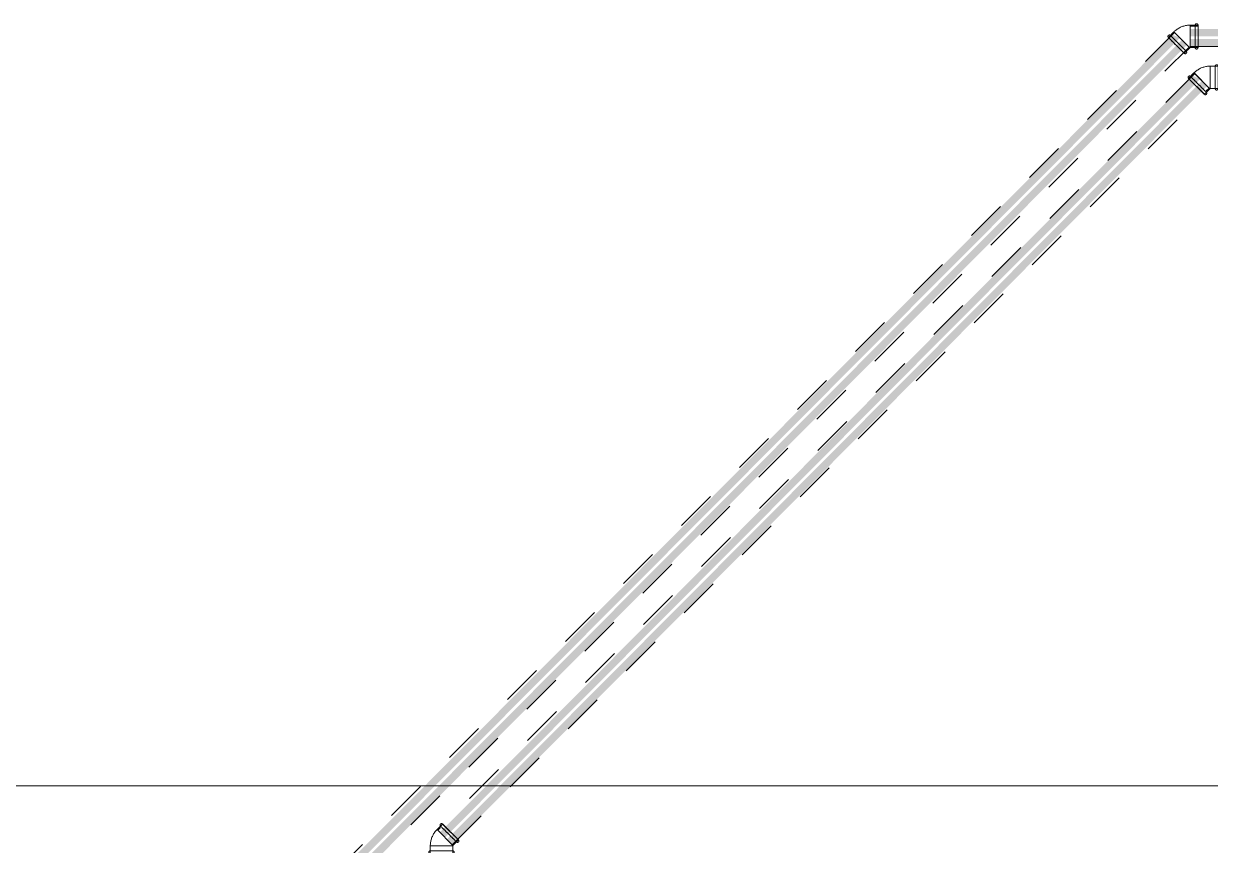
# Model space of a CAD drawing. Header units: metres. Extents: x 147 to 427, y -16 to 162.
# Drawn here: x 316.716 to 319.609, y 97.497 to 99.501 of the extents above; entities that cross this region are included whole.
import ezdxf

# ---------------------------------------------------------------- set-up
doc = ezdxf.new("R2010")
doc.units = ezdxf.units.M
doc.linetypes.add('Aligning Line', pattern=[0.012, 0.006, -0.006])
doc.layers.add('A-FLOR', color=7, linetype='Continuous', lineweight=9, true_color=0x007f00)
doc.layers.add('P-PIPE', color=7, linetype='Continuous', lineweight=5)

# ---------------------------------------------------------------- blocks, each defined once
blk = doc.blocks.new('AÇO_Cotovelo 90 45 - AÇO_Cotovelo 90 45-V169-TÉRREO 1_20 - Dependente 1')
at = {"layer": 'P-PIPE'}
for p, q in [((0.0025, 0.0413), (-0.011, 0.0278)), ((0.0413, 0.0025), (0.0025, 0.0413)), ((-0.0119, 0.0274), (-0.031, 0.0274)), ((-0.031, 0.0222), (-0.031, 0.0274)), ((-0.031, -0.0085), (-0.031, 0.0085)), ((-0.0119, 0.0274), (-0.0119, 0.0222)), ((-0.0119, 0.0274), (-0.0119, -0.0274)), ((-0.0119, 0.0274), (-0.0119, 0.0237)), ((-0.0119, 0.0085), (-0.0119, -0.0085)), ((-0.011, 0.0278), (0.0278, -0.011)), ((-0.0084, 0.0252), (-0.011, 0.0278)), ((0.0278, -0.011), (-0.011, 0.0278)), ((0.0278, -0.011), (0.0413, 0.0025)), ((-0.031, -0.0274), (-0.031, -0.0222)), ((-0.031, -0.0274), (-0.0119, -0.0274)), ((-0.0119, -0.0222), (-0.0119, -0.0274)), ((-0.0119, -0.0237), (-0.0119, -0.0274)), ((0.0278, -0.011), (0.0252, -0.0084))]:
    blk.add_line(p, q, dxfattribs=at)
at = {"layer": 'P-PIPE', "flags": 128}
for points in [[(-0.031, 0.0274), (-0.031, 0.0275), (-0.031, 0.0277), (-0.0309, 0.0278), (-0.0309, 0.028), (-0.0309, 0.0281), (-0.0309, 0.0282), (-0.0308, 0.0284), (-0.0308, 0.0285), (-0.0307, 0.0286), (-0.0307, 0.0288), (-0.0306, 0.0289), (-0.0306, 0.029), (-0.0305, 0.0291), (-0.0304, 0.0293), (-0.0304, 0.0294), (-0.0303, 0.0295), (-0.0302, 0.0296), (-0.0301, 0.0297), (-0.03, 0.0298), (-0.0299, 0.0299), (-0.0298, 0.03), (-0.0297, 0.0301), (-0.0296, 0.0302), (-0.0295, 0.0303), (-0.0294, 0.0303), (-0.0292, 0.0304), (-0.0291, 0.0305), (-0.029, 0.0306), (-0.0289, 0.0306), (-0.0287, 0.0307), (-0.0286, 0.0307), (-0.0285, 0.0308), (-0.0283, 0.0308), (-0.0282, 0.0308), (-0.0281, 0.0308), (-0.0279, 0.0309), (-0.0278, 0.0309), (-0.0276, 0.0309), (-0.0275, 0.0309), (-0.0274, 0.0309), (-0.0272, 0.0309), (-0.0271, 0.0309), (-0.0269, 0.0309), (-0.0268, 0.0308), (-0.0267, 0.0308), (-0.0265, 0.0308), (-0.0264, 0.0307), (-0.0263, 0.0307), (-0.0261, 0.0306), (-0.026, 0.0306), (-0.0259, 0.0305), (-0.0258, 0.0305), (-0.0256, 0.0304), (-0.0255, 0.0303), (-0.0254, 0.0302), (-0.0253, 0.0301), (-0.0252, 0.0301), (-0.0251, 0.03), (-0.025, 0.0299), (-0.0249, 0.0298), (-0.0248, 0.0297), (-0.0247, 0.0296), (-0.0246, 0.0294), (-0.0245, 0.0293), (-0.0245, 0.0292), (-0.0244, 0.0291), (-0.0243, 0.029), (-0.0243, 0.0288), (-0.0242, 0.0287), (-0.0242, 0.0286), (-0.0241, 0.0284), (-0.0241, 0.0283), (-0.024, 0.0282), (-0.024, 0.028), (-0.024, 0.0279), (-0.024, 0.0278), (-0.024, 0.0276), (-0.024, 0.0275), (-0.024, 0.0274)], [(-0.0024, 0.0363), (-0.0025, 0.0364), (-0.0026, 0.0365), (-0.0027, 0.0366), (-0.0028, 0.0367), (-0.0029, 0.0369), (-0.0029, 0.037), (-0.003, 0.0371), (-0.0031, 0.0372), (-0.0031, 0.0374), (-0.0032, 0.0375), (-0.0032, 0.0376), (-0.0033, 0.0377), (-0.0033, 0.0379), (-0.0034, 0.038), (-0.0034, 0.0381), (-0.0034, 0.0383), (-0.0034, 0.0384), (-0.0034, 0.0386), (-0.0035, 0.0387), (-0.0035, 0.0388), (-0.0035, 0.039), (-0.0034, 0.0391), (-0.0034, 0.0393), (-0.0034, 0.0394), (-0.0034, 0.0395), (-0.0033, 0.0397), (-0.0033, 0.0398), (-0.0033, 0.0399), (-0.0032, 0.0401), (-0.0032, 0.0402), (-0.0031, 0.0403), (-0.003, 0.0405), (-0.003, 0.0406), (-0.0029, 0.0407), (-0.0028, 0.0408), (-0.0027, 0.0409), (-0.0026, 0.041), (-0.0026, 0.0411), (-0.0025, 0.0412), (-0.0024, 0.0413), (-0.0023, 0.0414), (-0.0021, 0.0415), (-0.002, 0.0416), (-0.0019, 0.0417), (-0.0018, 0.0418), (-0.0017, 0.0418), (-0.0016, 0.0419), (-0.0014, 0.042), (-0.0013, 0.042), (-0.0012, 0.0421), (-0.001, 0.0421), (-0.0009, 0.0422), (-0.0008, 0.0422), (-0.0006, 0.0422), (-0.0005, 0.0423), (-0.0004, 0.0423), (-0.0002, 0.0423), (-0.0001, 0.0423), (0, 0.0423)], [(0, 0.0339), (-0.0004, 0.0343), (-0.0007, 0.0346), (-0.001, 0.0349), (-0.0013, 0.0352), (-0.0016, 0.0354), (-0.0018, 0.0357), (-0.002, 0.0358), (-0.0021, 0.036), (-0.0022, 0.0361), (-0.0023, 0.0362), (-0.0024, 0.0363), (-0.0024, 0.0363)], [(-0.0024, 0.0363), (-0.0024, 0.0363), (-0.0023, 0.0362), (-0.0022, 0.0361), (-0.002, 0.0359), (-0.0019, 0.0358), (-0.0017, 0.0356), (-0.0014, 0.0353), (-0.0012, 0.0351), (-0.0009, 0.0348), (-0.0006, 0.0345), (-0.0002, 0.0341), (0.0001, 0.0338), (0.0005, 0.0334), (0.001, 0.0329), (0.0014, 0.0325), (0.0019, 0.032), (0.0024, 0.0315), (0.0029, 0.031), (0.0034, 0.0304), (0.004, 0.0299), (0.0046, 0.0293), (0.0052, 0.0287), (0.0058, 0.0281), (0.0065, 0.0274), (0.0071, 0.0268), (0.0078, 0.0261), (0.0085, 0.0254), (0.0092, 0.0247), (0.0099, 0.024), (0.0107, 0.0232), (0.0114, 0.0225), (0.0121, 0.0218), (0.0129, 0.021), (0.0137, 0.0202), (0.0144, 0.0195), (0.0152, 0.0187), (0.016, 0.0179), (0.0167, 0.0172), (0.0175, 0.0164), (0.0183, 0.0156), (0.0191, 0.0148), (0.0198, 0.0141), (0.0206, 0.0133), (0.0213, 0.0125), (0.0221, 0.0118), (0.0228, 0.011), (0.0236, 0.0103), (0.0243, 0.0096), (0.025, 0.0089), (0.0257, 0.0082), (0.0264, 0.0075), (0.0271, 0.0068), (0.0277, 0.0062), (0.0283, 0.0055), (0.029, 0.0049), (0.0296, 0.0043), (0.0301, 0.0037), (0.0307, 0.0032), (0.0312, 0.0027), (0.0317, 0.0021), (0.0322, 0.0017), (0.0327, 0.0012), (0.0331, 0.0008), (0.0335, 0.0003), (0.0339, 0), (0.0343, -0.0004), (0.0346, -0.0007), (0.0349, -0.001), (0.0352, -0.0013), (0.0354, -0.0016), (0.0357, -0.0018), (0.0358, -0.002), (0.036, -0.0021), (0.0361, -0.0022), (0.0362, -0.0023), (0.0363, -0.0024), (0.0363, -0.0024)], [(0, 0.0423), (0.0002, 0.0423), (0.0003, 0.0423), (0.0005, 0.0423), (0.0006, 0.0423), (0.0007, 0.0422), (0.0009, 0.0422), (0.001, 0.0422), (0.0011, 0.0421), (0.0013, 0.0421), (0.0014, 0.042), (0.0015, 0.042), (0.0017, 0.0419), (0.0018, 0.0418), (0.0019, 0.0418), (0.002, 0.0417), (0.0021, 0.0416), (0.0022, 0.0415), (0.0024, 0.0414), (0.0025, 0.0413), (0.0025, 0.0413)], [(0.0025, 0.0413), (0.0026, 0.0412), (0.0027, 0.0411), (0.0028, 0.041), (0.0029, 0.0409), (0.0031, 0.0407), (0.0033, 0.0405), (0.0035, 0.0403), (0.0038, 0.04), (0.004, 0.0397), (0.0044, 0.0394), (0.0047, 0.0391)], [(0.0413, 0.0025), (0.0412, 0.0026), (0.0411, 0.0027), (0.041, 0.0028), (0.0409, 0.0029), (0.0407, 0.0031), (0.0405, 0.0033), (0.0403, 0.0035), (0.04, 0.0038), (0.0397, 0.004), (0.0394, 0.0044), (0.0391, 0.0047), (0.0387, 0.0051), (0.0383, 0.0055), (0.0379, 0.0059), (0.0374, 0.0064), (0.037, 0.0068), (0.0365, 0.0073), (0.0359, 0.0079), (0.0354, 0.0084), (0.0348, 0.009), (0.0342, 0.0096), (0.0336, 0.0102), (0.033, 0.0108), (0.0324, 0.0114), (0.0317, 0.0121), (0.031, 0.0128), (0.0303, 0.0135), (0.0296, 0.0142), (0.0289, 0.0149), (0.0282, 0.0156), (0.0275, 0.0163), (0.0267, 0.0171), (0.0259, 0.0178), (0.0252, 0.0186), (0.0244, 0.0194), (0.0237, 0.0201), (0.0229, 0.0209), (0.0221, 0.0217), (0.0213, 0.0225), (0.0206, 0.0232), (0.0198, 0.024), (0.019, 0.0248), (0.0183, 0.0255), (0.0175, 0.0263), (0.0167, 0.027), (0.016, 0.0278), (0.0153, 0.0285), (0.0145, 0.0292), (0.0138, 0.03), (0.0131, 0.0307), (0.0125, 0.0313), (0.0118, 0.032), (0.0111, 0.0327), (0.0105, 0.0333), (0.0099, 0.0339), (0.0093, 0.0345), (0.0087, 0.0351), (0.0081, 0.0356), (0.0076, 0.0362), (0.0071, 0.0367), (0.0066, 0.0372), (0.0061, 0.0376), (0.0057, 0.0381), (0.0053, 0.0385), (0.0049, 0.0389), (0.0045, 0.0392), (0.0042, 0.0396), (0.0039, 0.0399), (0.0036, 0.0402), (0.0034, 0.0404), (0.0032, 0.0406), (0.003, 0.0408), (0.0028, 0.041), (0.0027, 0.0411), (0.0026, 0.0412), (0.0026, 0.0412), (0.0025, 0.0413)], [(-0.031, 0.024), (-0.031, 0.0245), (-0.031, 0.025), (-0.031, 0.0254), (-0.031, 0.0258), (-0.031, 0.0262), (-0.031, 0.0265), (-0.031, 0.0267), (-0.031, 0.0269), (-0.031, 0.0271), (-0.031, 0.0273), (-0.031, 0.0273), (-0.031, 0.0274)], [(-0.031, 0.0274), (-0.031, 0.0273), (-0.031, 0.0272), (-0.031, 0.0271), (-0.031, 0.0269), (-0.031, 0.0266), (-0.031, 0.0263), (-0.031, 0.026), (-0.031, 0.0256), (-0.031, 0.0252), (-0.031, 0.0248), (-0.031, 0.0243), (-0.031, 0.0238), (-0.031, 0.0232), (-0.031, 0.0226), (-0.031, 0.022), (-0.031, 0.0213), (-0.031, 0.0206), (-0.031, 0.0199), (-0.031, 0.0191), (-0.031, 0.0183), (-0.031, 0.0175), (-0.031, 0.0166), (-0.031, 0.0157), (-0.031, 0.0148), (-0.031, 0.0139), (-0.031, 0.0129), (-0.031, 0.0119), (-0.031, 0.0109), (-0.031, 0.0099), (-0.031, 0.0089), (-0.031, 0.0079), (-0.031, 0.0068), (-0.031, 0.0057), (-0.031, 0.0047), (-0.031, 0.0036), (-0.031, 0.0025), (-0.031, 0.0014), (-0.031, 0.0003), (-0.031, -0.0008), (-0.031, -0.0019), (-0.031, -0.003), (-0.031, -0.0041), (-0.031, -0.0052), (-0.031, -0.0062), (-0.031, -0.0073), (-0.031, -0.0083), (-0.031, -0.0094), (-0.031, -0.0104), (-0.031, -0.0114), (-0.031, -0.0124), (-0.031, -0.0134), (-0.031, -0.0143), (-0.031, -0.0152), (-0.031, -0.0161), (-0.031, -0.017), (-0.031, -0.0178), (-0.031, -0.0187), (-0.031, -0.0194), (-0.031, -0.0202), (-0.031, -0.0209), (-0.031, -0.0216), (-0.031, -0.0223), (-0.031, -0.0229), (-0.031, -0.0235), (-0.031, -0.024), (-0.031, -0.0245), (-0.031, -0.025), (-0.031, -0.0254), (-0.031, -0.0258), (-0.031, -0.0262), (-0.031, -0.0265), (-0.031, -0.0267), (-0.031, -0.0269), (-0.031, -0.0271), (-0.031, -0.0273), (-0.031, -0.0273), (-0.031, -0.0274)], [(-0.024, 0.0274), (-0.024, 0.0273), (-0.024, 0.0272), (-0.024, 0.0271), (-0.024, 0.0269), (-0.024, 0.0266), (-0.024, 0.0263), (-0.024, 0.026), (-0.024, 0.0256), (-0.024, 0.0252), (-0.024, 0.0248), (-0.024, 0.0243)], [(-0.024, -0.0274), (-0.024, -0.0273), (-0.024, -0.0272), (-0.024, -0.0271), (-0.024, -0.0269), (-0.024, -0.0266), (-0.024, -0.0263), (-0.024, -0.026), (-0.024, -0.0256), (-0.024, -0.0252), (-0.024, -0.0248), (-0.024, -0.0243), (-0.024, -0.0238), (-0.024, -0.0232), (-0.024, -0.0226), (-0.024, -0.022), (-0.024, -0.0213), (-0.024, -0.0206), (-0.024, -0.0199), (-0.024, -0.0191), (-0.024, -0.0183), (-0.024, -0.0175), (-0.024, -0.0166), (-0.024, -0.0157), (-0.024, -0.0148), (-0.024, -0.0139), (-0.024, -0.0129), (-0.024, -0.0119), (-0.024, -0.0109), (-0.024, -0.0099), (-0.024, -0.0089), (-0.024, -0.0079), (-0.024, -0.0068), (-0.024, -0.0057), (-0.024, -0.0047), (-0.024, -0.0036), (-0.024, -0.0025), (-0.024, -0.0014), (-0.024, -0.0003), (-0.024, 0.0008), (-0.024, 0.0019), (-0.024, 0.003), (-0.024, 0.0041), (-0.024, 0.0052), (-0.024, 0.0062), (-0.024, 0.0073), (-0.024, 0.0083), (-0.024, 0.0094), (-0.024, 0.0104), (-0.024, 0.0114), (-0.024, 0.0124), (-0.024, 0.0134), (-0.024, 0.0143), (-0.024, 0.0152), (-0.024, 0.0161), (-0.024, 0.017), (-0.024, 0.0178), (-0.024, 0.0187), (-0.024, 0.0194), (-0.024, 0.0202), (-0.024, 0.0209), (-0.024, 0.0216), (-0.024, 0.0223), (-0.024, 0.0229), (-0.024, 0.0235), (-0.024, 0.024), (-0.024, 0.0245), (-0.024, 0.025), (-0.024, 0.0254), (-0.024, 0.0258), (-0.024, 0.0262), (-0.024, 0.0265), (-0.024, 0.0267), (-0.024, 0.0269), (-0.024, 0.0271), (-0.024, 0.0273), (-0.024, 0.0273), (-0.024, 0.0274)], [(-0.011, 0.0278), (-0.011, 0.0277), (-0.0111, 0.0277), (-0.0111, 0.0277), (-0.0111, 0.0276), (-0.0112, 0.0276), (-0.0112, 0.0276), (-0.0113, 0.0276), (-0.0113, 0.0275), (-0.0114, 0.0275), (-0.0114, 0.0275), (-0.0114, 0.0275), (-0.0115, 0.0275), (-0.0115, 0.0274), (-0.0116, 0.0274), (-0.0116, 0.0274), (-0.0117, 0.0274), (-0.0117, 0.0274), (-0.0118, 0.0274), (-0.0118, 0.0274), (-0.0119, 0.0274)], [(0.0423, 0), (0.0423, -0.0001), (0.0423, -0.0002), (0.0423, -0.0004), (0.0423, -0.0005), (0.0422, -0.0006), (0.0422, -0.0008), (0.0422, -0.0009), (0.0421, -0.0011), (0.0421, -0.0012), (0.042, -0.0013), (0.042, -0.0014), (0.0419, -0.0016), (0.0418, -0.0017), (0.0418, -0.0018), (0.0417, -0.0019), (0.0416, -0.002), (0.0415, -0.0022), (0.0414, -0.0023), (0.0413, -0.0024), (0.0412, -0.0025), (0.0411, -0.0026), (0.041, -0.0027), (0.0409, -0.0027), (0.0408, -0.0028), (0.0407, -0.0029), (0.0406, -0.003), (0.0404, -0.003), (0.0403, -0.0031), (0.0402, -0.0032), (0.0401, -0.0032), (0.0399, -0.0033), (0.0398, -0.0033), (0.0397, -0.0033), (0.0395, -0.0034), (0.0394, -0.0034), (0.0393, -0.0034), (0.0391, -0.0034), (0.039, -0.0035), (0.0388, -0.0035), (0.0387, -0.0035), (0.0386, -0.0034), (0.0384, -0.0034), (0.0383, -0.0034), (0.0381, -0.0034), (0.038, -0.0034), (0.0379, -0.0033), (0.0377, -0.0033), (0.0376, -0.0032), (0.0375, -0.0032), (0.0373, -0.0031), (0.0372, -0.0031), (0.0371, -0.003), (0.037, -0.0029), (0.0368, -0.0029), (0.0367, -0.0028), (0.0366, -0.0027), (0.0365, -0.0026), (0.0364, -0.0025), (0.0363, -0.0024)], [(0.0389, 0.0049), (0.0392, 0.0045), (0.0396, 0.0042), (0.0399, 0.0039), (0.0402, 0.0036), (0.0404, 0.0034), (0.0406, 0.0032), (0.0408, 0.003), (0.041, 0.0028), (0.0411, 0.0027), (0.0412, 0.0026), (0.0412, 0.0026), (0.0413, 0.0025)], [(0.0413, 0.0025), (0.0414, 0.0024), (0.0415, 0.0023), (0.0415, 0.0022), (0.0416, 0.0021), (0.0417, 0.002), (0.0418, 0.0019), (0.0419, 0.0017), (0.0419, 0.0016), (0.042, 0.0015), (0.042, 0.0014), (0.0421, 0.0012), (0.0421, 0.0011), (0.0422, 0.001), (0.0422, 0.0008), (0.0422, 0.0007), (0.0423, 0.0006), (0.0423, 0.0004), (0.0423, 0.0003), (0.0423, 0.0001), (0.0423, 0)], [(-0.031, -0.0274), (-0.031, -0.0273), (-0.031, -0.0272), (-0.031, -0.0271), (-0.031, -0.0269), (-0.031, -0.0266), (-0.031, -0.0263), (-0.031, -0.026), (-0.031, -0.0256), (-0.031, -0.0252), (-0.031, -0.0248), (-0.031, -0.0243)], [(-0.024, -0.0274), (-0.024, -0.0275), (-0.024, -0.0277), (-0.024, -0.0278), (-0.024, -0.028), (-0.024, -0.0281), (-0.0241, -0.0282), (-0.0241, -0.0284), (-0.0241, -0.0285), (-0.0242, -0.0286), (-0.0242, -0.0288), (-0.0243, -0.0289), (-0.0244, -0.029), (-0.0244, -0.0291), (-0.0245, -0.0293), (-0.0246, -0.0294), (-0.0247, -0.0295), (-0.0247, -0.0296), (-0.0248, -0.0297), (-0.0249, -0.0298), (-0.025, -0.0299), (-0.0251, -0.03), (-0.0252, -0.0301), (-0.0253, -0.0302), (-0.0255, -0.0303), (-0.0256, -0.0303), (-0.0257, -0.0304), (-0.0258, -0.0305), (-0.0259, -0.0306), (-0.0261, -0.0306), (-0.0262, -0.0307), (-0.0263, -0.0307), (-0.0265, -0.0308), (-0.0266, -0.0308), (-0.0267, -0.0308), (-0.0269, -0.0308), (-0.027, -0.0309), (-0.0271, -0.0309), (-0.0273, -0.0309), (-0.0274, -0.0309), (-0.0276, -0.0309), (-0.0277, -0.0309), (-0.0278, -0.0309), (-0.028, -0.0309), (-0.0281, -0.0308), (-0.0283, -0.0308), (-0.0284, -0.0308), (-0.0285, -0.0307), (-0.0287, -0.0307), (-0.0288, -0.0306), (-0.0289, -0.0306), (-0.029, -0.0305), (-0.0292, -0.0305), (-0.0293, -0.0304), (-0.0294, -0.0303), (-0.0295, -0.0302), (-0.0296, -0.0301), (-0.0297, -0.0301), (-0.0298, -0.03), (-0.0299, -0.0299), (-0.03, -0.0298), (-0.0301, -0.0297), (-0.0302, -0.0296), (-0.0303, -0.0294), (-0.0304, -0.0293), (-0.0305, -0.0292), (-0.0305, -0.0291), (-0.0306, -0.029), (-0.0307, -0.0288), (-0.0307, -0.0287), (-0.0308, -0.0286), (-0.0308, -0.0284), (-0.0308, -0.0283), (-0.0309, -0.0282), (-0.0309, -0.028), (-0.0309, -0.0279), (-0.0309, -0.0278), (-0.031, -0.0276), (-0.031, -0.0275), (-0.031, -0.0274)], [(-0.024, -0.024), (-0.024, -0.0245), (-0.024, -0.025), (-0.024, -0.0254), (-0.024, -0.0258), (-0.024, -0.0262), (-0.024, -0.0265), (-0.024, -0.0267), (-0.024, -0.0269), (-0.024, -0.0271), (-0.024, -0.0273), (-0.024, -0.0273), (-0.024, -0.0274)], [(-0.0119, -0.0274), (-0.0096, -0.0274), (-0.0074, -0.0272), (-0.0052, -0.027), (-0.0029, -0.0267), (-0.0007, -0.0263), (0.0015, -0.0258), (0.0036, -0.0252), (0.0058, -0.0246), (0.0079, -0.0238), (0.01, -0.023), (0.012, -0.0221), (0.014, -0.0211), (0.016, -0.02), (0.0179, -0.0188), (0.0198, -0.0176), (0.0216, -0.0163), (0.0234, -0.0149), (0.0251, -0.0135), (0.0267, -0.012), (0.0278, -0.011)], [(0.0363, -0.0024), (0.0363, -0.0024), (0.0362, -0.0023), (0.0361, -0.0022), (0.0359, -0.002), (0.0358, -0.0019), (0.0356, -0.0017), (0.0353, -0.0014), (0.0351, -0.0012), (0.0348, -0.0009), (0.0345, -0.0006), (0.0341, -0.0002)]]:
    blk.add_lwpolyline(points, dxfattribs=at)
blk = doc.blocks.new('AÇO_Cotovelo 90 45 - AÇO_Cotovelo 90 45-V196-TÉRREO 1_20 - Dependente 1')
at = {"layer": 'P-PIPE'}
for p, q in [((0.0025, 0.0413), (-0.011, 0.0278)), ((0.0062, 0.0376), (0.0025, 0.0413)), ((-0.0119, 0.0274), (-0.031, 0.0274)), ((-0.031, -0.0274), (-0.031, 0.0274)), ((-0.0119, 0.0274), (-0.0119, -0.0274)), ((-0.0119, 0.0274), (-0.0119, -0.0274)), ((-0.0119, 0.0274), (-0.0119, 0.0237)), ((-0.011, 0.0278), (-0.0073, 0.0241)), ((-0.0084, 0.0252), (-0.011, 0.0278)), ((0.0278, -0.011), (-0.011, 0.0278)), ((0.0024, 0.0144), (0.0144, 0.0024)), ((0.0279, 0.0159), (0.0159, 0.0279)), ((0.0278, -0.011), (0.0413, 0.0025)), ((0.0413, 0.0025), (0.0376, 0.0062)), ((-0.031, -0.0274), (-0.0119, -0.0274)), ((-0.0119, -0.0237), (-0.0119, -0.0274)), ((0.0241, -0.0073), (0.0278, -0.011)), ((0.0278, -0.011), (0.0252, -0.0084))]:
    blk.add_line(p, q, dxfattribs=at)
at = {"layer": 'P-PIPE', "flags": 128}
for points in [[(-0.031, 0.0274), (-0.031, 0.0275), (-0.031, 0.0277), (-0.0309, 0.0278), (-0.0309, 0.028), (-0.0309, 0.0281), (-0.0309, 0.0282), (-0.0308, 0.0284), (-0.0308, 0.0285), (-0.0307, 0.0286), (-0.0307, 0.0288), (-0.0306, 0.0289), (-0.0306, 0.029), (-0.0305, 0.0291), (-0.0304, 0.0293), (-0.0304, 0.0294), (-0.0303, 0.0295), (-0.0302, 0.0296), (-0.0301, 0.0297), (-0.03, 0.0298), (-0.0299, 0.0299), (-0.0298, 0.03), (-0.0297, 0.0301), (-0.0296, 0.0302), (-0.0295, 0.0303), (-0.0294, 0.0303), (-0.0292, 0.0304), (-0.0291, 0.0305), (-0.029, 0.0306), (-0.0289, 0.0306), (-0.0287, 0.0307), (-0.0286, 0.0307), (-0.0285, 0.0308), (-0.0283, 0.0308), (-0.0282, 0.0308), (-0.0281, 0.0308), (-0.0279, 0.0309), (-0.0278, 0.0309), (-0.0276, 0.0309), (-0.0275, 0.0309), (-0.0274, 0.0309), (-0.0272, 0.0309), (-0.0271, 0.0309), (-0.0269, 0.0309), (-0.0268, 0.0308), (-0.0267, 0.0308), (-0.0265, 0.0308), (-0.0264, 0.0307), (-0.0263, 0.0307), (-0.0261, 0.0306), (-0.026, 0.0306), (-0.0259, 0.0305), (-0.0258, 0.0305), (-0.0256, 0.0304), (-0.0255, 0.0303), (-0.0254, 0.0302), (-0.0253, 0.0301), (-0.0252, 0.0301), (-0.0251, 0.03), (-0.025, 0.0299), (-0.0249, 0.0298), (-0.0248, 0.0297), (-0.0247, 0.0296), (-0.0246, 0.0294), (-0.0245, 0.0293), (-0.0245, 0.0292), (-0.0244, 0.0291), (-0.0243, 0.029), (-0.0243, 0.0288), (-0.0242, 0.0287), (-0.0242, 0.0286), (-0.0241, 0.0284), (-0.0241, 0.0283), (-0.024, 0.0282), (-0.024, 0.028), (-0.024, 0.0279), (-0.024, 0.0278), (-0.024, 0.0276), (-0.024, 0.0275), (-0.024, 0.0274)], [(-0.0024, 0.0363), (-0.0025, 0.0364), (-0.0026, 0.0365), (-0.0027, 0.0366), (-0.0028, 0.0367), (-0.0029, 0.0369), (-0.0029, 0.037), (-0.003, 0.0371), (-0.0031, 0.0372), (-0.0031, 0.0374), (-0.0032, 0.0375), (-0.0032, 0.0376), (-0.0033, 0.0377), (-0.0033, 0.0379), (-0.0034, 0.038), (-0.0034, 0.0381), (-0.0034, 0.0383), (-0.0034, 0.0384), (-0.0034, 0.0386), (-0.0035, 0.0387), (-0.0035, 0.0388), (-0.0035, 0.039), (-0.0034, 0.0391), (-0.0034, 0.0393), (-0.0034, 0.0394), (-0.0034, 0.0395), (-0.0033, 0.0397), (-0.0033, 0.0398), (-0.0033, 0.0399), (-0.0032, 0.0401), (-0.0032, 0.0402), (-0.0031, 0.0403), (-0.003, 0.0405), (-0.003, 0.0406), (-0.0029, 0.0407), (-0.0028, 0.0408), (-0.0027, 0.0409), (-0.0026, 0.041), (-0.0026, 0.0411), (-0.0025, 0.0412), (-0.0024, 0.0413), (-0.0023, 0.0414), (-0.0021, 0.0415), (-0.002, 0.0416), (-0.0019, 0.0417), (-0.0018, 0.0418), (-0.0017, 0.0418), (-0.0016, 0.0419), (-0.0014, 0.042), (-0.0013, 0.042), (-0.0012, 0.0421), (-0.001, 0.0421), (-0.0009, 0.0422), (-0.0008, 0.0422), (-0.0006, 0.0422), (-0.0005, 0.0423), (-0.0004, 0.0423), (-0.0002, 0.0423), (-0.0001, 0.0423), (0, 0.0423)], [(0, 0.0339), (-0.0004, 0.0343), (-0.0007, 0.0346), (-0.001, 0.0349), (-0.0013, 0.0352), (-0.0016, 0.0354), (-0.0018, 0.0357), (-0.002, 0.0358), (-0.0021, 0.036), (-0.0022, 0.0361), (-0.0023, 0.0362), (-0.0024, 0.0363), (-0.0024, 0.0363)], [(-0.0024, 0.0363), (-0.0024, 0.0363), (-0.0023, 0.0362), (-0.0022, 0.0361), (-0.002, 0.0359), (-0.0019, 0.0358), (-0.0017, 0.0356), (-0.0014, 0.0353), (-0.0012, 0.0351), (-0.0009, 0.0348), (-0.0006, 0.0345), (-0.0002, 0.0341), (0.0001, 0.0338), (0.0005, 0.0334), (0.001, 0.0329), (0.0014, 0.0325), (0.0019, 0.032), (0.0024, 0.0315), (0.0029, 0.031), (0.0034, 0.0304), (0.004, 0.0299), (0.0046, 0.0293), (0.0052, 0.0287), (0.0058, 0.0281), (0.0065, 0.0274), (0.0071, 0.0268), (0.0078, 0.0261), (0.0085, 0.0254), (0.0092, 0.0247), (0.0099, 0.024), (0.0107, 0.0232), (0.0114, 0.0225), (0.0121, 0.0218), (0.0129, 0.021), (0.0137, 0.0202), (0.0144, 0.0195), (0.0152, 0.0187), (0.016, 0.0179), (0.0167, 0.0172), (0.0175, 0.0164), (0.0183, 0.0156), (0.0191, 0.0148), (0.0198, 0.0141), (0.0206, 0.0133), (0.0213, 0.0125), (0.0221, 0.0118), (0.0228, 0.011), (0.0236, 0.0103), (0.0243, 0.0096), (0.025, 0.0089), (0.0257, 0.0082), (0.0264, 0.0075), (0.0271, 0.0068), (0.0277, 0.0062), (0.0283, 0.0055), (0.029, 0.0049), (0.0296, 0.0043), (0.0301, 0.0037), (0.0307, 0.0032), (0.0312, 0.0027), (0.0317, 0.0021), (0.0322, 0.0017), (0.0327, 0.0012), (0.0331, 0.0008), (0.0335, 0.0003), (0.0339, 0), (0.0343, -0.0004), (0.0346, -0.0007), (0.0349, -0.001), (0.0352, -0.0013), (0.0354, -0.0016), (0.0357, -0.0018), (0.0358, -0.002), (0.036, -0.0021), (0.0361, -0.0022), (0.0362, -0.0023), (0.0363, -0.0024), (0.0363, -0.0024)], [(0, 0.0423), (0.0002, 0.0423), (0.0003, 0.0423), (0.0005, 0.0423), (0.0006, 0.0423), (0.0007, 0.0422), (0.0009, 0.0422), (0.001, 0.0422), (0.0011, 0.0421), (0.0013, 0.0421), (0.0014, 0.042), (0.0015, 0.042), (0.0017, 0.0419), (0.0018, 0.0418), (0.0019, 0.0418), (0.002, 0.0417), (0.0021, 0.0416), (0.0022, 0.0415), (0.0024, 0.0414), (0.0025, 0.0413), (0.0025, 0.0413)], [(0.0025, 0.0413), (0.0026, 0.0412), (0.0027, 0.0411), (0.0028, 0.041), (0.0029, 0.0409), (0.0031, 0.0407), (0.0033, 0.0405), (0.0035, 0.0403), (0.0038, 0.04), (0.004, 0.0397), (0.0044, 0.0394), (0.0047, 0.0391)], [(0.0413, 0.0025), (0.0412, 0.0026), (0.0411, 0.0027), (0.041, 0.0028), (0.0409, 0.0029), (0.0407, 0.0031), (0.0405, 0.0033), (0.0403, 0.0035), (0.04, 0.0038), (0.0397, 0.004), (0.0394, 0.0044), (0.0391, 0.0047), (0.0387, 0.0051), (0.0383, 0.0055), (0.0379, 0.0059), (0.0374, 0.0064), (0.037, 0.0068), (0.0365, 0.0073), (0.0359, 0.0079), (0.0354, 0.0084), (0.0348, 0.009), (0.0342, 0.0096), (0.0336, 0.0102), (0.033, 0.0108), (0.0324, 0.0114), (0.0317, 0.0121), (0.031, 0.0128), (0.0303, 0.0135), (0.0296, 0.0142), (0.0289, 0.0149), (0.0282, 0.0156), (0.0275, 0.0163), (0.0267, 0.0171), (0.0259, 0.0178), (0.0252, 0.0186), (0.0244, 0.0194), (0.0237, 0.0201), (0.0229, 0.0209), (0.0221, 0.0217), (0.0213, 0.0225), (0.0206, 0.0232), (0.0198, 0.024), (0.019, 0.0248), (0.0183, 0.0255), (0.0175, 0.0263), (0.0167, 0.027), (0.016, 0.0278), (0.0153, 0.0285), (0.0145, 0.0292), (0.0138, 0.03), (0.0131, 0.0307), (0.0125, 0.0313), (0.0118, 0.032), (0.0111, 0.0327), (0.0105, 0.0333), (0.0099, 0.0339), (0.0093, 0.0345), (0.0087, 0.0351), (0.0081, 0.0356), (0.0076, 0.0362), (0.0071, 0.0367), (0.0066, 0.0372), (0.0061, 0.0376), (0.0057, 0.0381), (0.0053, 0.0385), (0.0049, 0.0389), (0.0045, 0.0392), (0.0042, 0.0396), (0.0039, 0.0399), (0.0036, 0.0402), (0.0034, 0.0404), (0.0032, 0.0406), (0.003, 0.0408), (0.0028, 0.041), (0.0027, 0.0411), (0.0026, 0.0412), (0.0026, 0.0412), (0.0025, 0.0413)], [(-0.031, 0.024), (-0.031, 0.0245), (-0.031, 0.025), (-0.031, 0.0254), (-0.031, 0.0258), (-0.031, 0.0262), (-0.031, 0.0265), (-0.031, 0.0267), (-0.031, 0.0269), (-0.031, 0.0271), (-0.031, 0.0273), (-0.031, 0.0273), (-0.031, 0.0274)], [(-0.031, 0.0274), (-0.031, 0.0273), (-0.031, 0.0272), (-0.031, 0.0271), (-0.031, 0.0269), (-0.031, 0.0266), (-0.031, 0.0263), (-0.031, 0.026), (-0.031, 0.0256), (-0.031, 0.0252), (-0.031, 0.0248), (-0.031, 0.0243), (-0.031, 0.0238), (-0.031, 0.0232), (-0.031, 0.0226), (-0.031, 0.022), (-0.031, 0.0213), (-0.031, 0.0206), (-0.031, 0.0199), (-0.031, 0.0191), (-0.031, 0.0183), (-0.031, 0.0175), (-0.031, 0.0166), (-0.031, 0.0157), (-0.031, 0.0148), (-0.031, 0.0139), (-0.031, 0.0129), (-0.031, 0.0119), (-0.031, 0.0109), (-0.031, 0.0099), (-0.031, 0.0089), (-0.031, 0.0079), (-0.031, 0.0068), (-0.031, 0.0057), (-0.031, 0.0047), (-0.031, 0.0036), (-0.031, 0.0025), (-0.031, 0.0014), (-0.031, 0.0003), (-0.031, -0.0008), (-0.031, -0.0019), (-0.031, -0.003), (-0.031, -0.0041), (-0.031, -0.0052), (-0.031, -0.0062), (-0.031, -0.0073), (-0.031, -0.0083), (-0.031, -0.0094), (-0.031, -0.0104), (-0.031, -0.0114), (-0.031, -0.0124), (-0.031, -0.0134), (-0.031, -0.0143), (-0.031, -0.0152), (-0.031, -0.0161), (-0.031, -0.017), (-0.031, -0.0178), (-0.031, -0.0187), (-0.031, -0.0194), (-0.031, -0.0202), (-0.031, -0.0209), (-0.031, -0.0216), (-0.031, -0.0223), (-0.031, -0.0229), (-0.031, -0.0235), (-0.031, -0.024), (-0.031, -0.0245), (-0.031, -0.025), (-0.031, -0.0254), (-0.031, -0.0258), (-0.031, -0.0262), (-0.031, -0.0265), (-0.031, -0.0267), (-0.031, -0.0269), (-0.031, -0.0271), (-0.031, -0.0273), (-0.031, -0.0273), (-0.031, -0.0274)], [(-0.024, 0.0274), (-0.024, 0.0273), (-0.024, 0.0272), (-0.024, 0.0271), (-0.024, 0.0269), (-0.024, 0.0266), (-0.024, 0.0263), (-0.024, 0.026), (-0.024, 0.0256), (-0.024, 0.0252), (-0.024, 0.0248), (-0.024, 0.0243)], [(-0.024, -0.0274), (-0.024, -0.0273), (-0.024, -0.0272), (-0.024, -0.0271), (-0.024, -0.0269), (-0.024, -0.0266), (-0.024, -0.0263), (-0.024, -0.026), (-0.024, -0.0256), (-0.024, -0.0252), (-0.024, -0.0248), (-0.024, -0.0243), (-0.024, -0.0238), (-0.024, -0.0232), (-0.024, -0.0226), (-0.024, -0.022), (-0.024, -0.0213), (-0.024, -0.0206), (-0.024, -0.0199), (-0.024, -0.0191), (-0.024, -0.0183), (-0.024, -0.0175), (-0.024, -0.0166), (-0.024, -0.0157), (-0.024, -0.0148), (-0.024, -0.0139), (-0.024, -0.0129), (-0.024, -0.0119), (-0.024, -0.0109), (-0.024, -0.0099), (-0.024, -0.0089), (-0.024, -0.0079), (-0.024, -0.0068), (-0.024, -0.0057), (-0.024, -0.0047), (-0.024, -0.0036), (-0.024, -0.0025), (-0.024, -0.0014), (-0.024, -0.0003), (-0.024, 0.0008), (-0.024, 0.0019), (-0.024, 0.003), (-0.024, 0.0041), (-0.024, 0.0052), (-0.024, 0.0062), (-0.024, 0.0073), (-0.024, 0.0083), (-0.024, 0.0094), (-0.024, 0.0104), (-0.024, 0.0114), (-0.024, 0.0124), (-0.024, 0.0134), (-0.024, 0.0143), (-0.024, 0.0152), (-0.024, 0.0161), (-0.024, 0.017), (-0.024, 0.0178), (-0.024, 0.0187), (-0.024, 0.0194), (-0.024, 0.0202), (-0.024, 0.0209), (-0.024, 0.0216), (-0.024, 0.0223), (-0.024, 0.0229), (-0.024, 0.0235), (-0.024, 0.024), (-0.024, 0.0245), (-0.024, 0.025), (-0.024, 0.0254), (-0.024, 0.0258), (-0.024, 0.0262), (-0.024, 0.0265), (-0.024, 0.0267), (-0.024, 0.0269), (-0.024, 0.0271), (-0.024, 0.0273), (-0.024, 0.0273), (-0.024, 0.0274)], [(-0.011, 0.0278), (-0.011, 0.0277), (-0.0111, 0.0277), (-0.0111, 0.0277), (-0.0111, 0.0276), (-0.0112, 0.0276), (-0.0112, 0.0276), (-0.0113, 0.0276), (-0.0113, 0.0275), (-0.0114, 0.0275), (-0.0114, 0.0275), (-0.0114, 0.0275), (-0.0115, 0.0275), (-0.0115, 0.0274), (-0.0116, 0.0274), (-0.0116, 0.0274), (-0.0117, 0.0274), (-0.0117, 0.0274), (-0.0118, 0.0274), (-0.0118, 0.0274), (-0.0119, 0.0274)], [(0.0423, 0), (0.0423, -0.0001), (0.0423, -0.0002), (0.0423, -0.0004), (0.0423, -0.0005), (0.0422, -0.0006), (0.0422, -0.0008), (0.0422, -0.0009), (0.0421, -0.0011), (0.0421, -0.0012), (0.042, -0.0013), (0.042, -0.0014), (0.0419, -0.0016), (0.0418, -0.0017), (0.0418, -0.0018), (0.0417, -0.0019), (0.0416, -0.002), (0.0415, -0.0022), (0.0414, -0.0023), (0.0413, -0.0024), (0.0412, -0.0025), (0.0411, -0.0026), (0.041, -0.0027), (0.0409, -0.0027), (0.0408, -0.0028), (0.0407, -0.0029), (0.0406, -0.003), (0.0404, -0.003), (0.0403, -0.0031), (0.0402, -0.0032), (0.0401, -0.0032), (0.0399, -0.0033), (0.0398, -0.0033), (0.0397, -0.0033), (0.0395, -0.0034), (0.0394, -0.0034), (0.0393, -0.0034), (0.0391, -0.0034), (0.039, -0.0035), (0.0388, -0.0035), (0.0387, -0.0035), (0.0386, -0.0034), (0.0384, -0.0034), (0.0383, -0.0034), (0.0381, -0.0034), (0.038, -0.0034), (0.0379, -0.0033), (0.0377, -0.0033), (0.0376, -0.0032), (0.0375, -0.0032), (0.0373, -0.0031), (0.0372, -0.0031), (0.0371, -0.003), (0.037, -0.0029), (0.0368, -0.0029), (0.0367, -0.0028), (0.0366, -0.0027), (0.0365, -0.0026), (0.0364, -0.0025), (0.0363, -0.0024)], [(0.0389, 0.0049), (0.0392, 0.0045), (0.0396, 0.0042), (0.0399, 0.0039), (0.0402, 0.0036), (0.0404, 0.0034), (0.0406, 0.0032), (0.0408, 0.003), (0.041, 0.0028), (0.0411, 0.0027), (0.0412, 0.0026), (0.0412, 0.0026), (0.0413, 0.0025)], [(0.0413, 0.0025), (0.0414, 0.0024), (0.0415, 0.0023), (0.0415, 0.0022), (0.0416, 0.0021), (0.0417, 0.002), (0.0418, 0.0019), (0.0419, 0.0017), (0.0419, 0.0016), (0.042, 0.0015), (0.042, 0.0014), (0.0421, 0.0012), (0.0421, 0.0011), (0.0422, 0.001), (0.0422, 0.0008), (0.0422, 0.0007), (0.0423, 0.0006), (0.0423, 0.0004), (0.0423, 0.0003), (0.0423, 0.0001), (0.0423, 0)], [(-0.031, -0.0274), (-0.031, -0.0273), (-0.031, -0.0272), (-0.031, -0.0271), (-0.031, -0.0269), (-0.031, -0.0266), (-0.031, -0.0263), (-0.031, -0.026), (-0.031, -0.0256), (-0.031, -0.0252), (-0.031, -0.0248), (-0.031, -0.0243)], [(-0.024, -0.0274), (-0.024, -0.0275), (-0.024, -0.0277), (-0.024, -0.0278), (-0.024, -0.028), (-0.024, -0.0281), (-0.0241, -0.0282), (-0.0241, -0.0284), (-0.0241, -0.0285), (-0.0242, -0.0286), (-0.0242, -0.0288), (-0.0243, -0.0289), (-0.0244, -0.029), (-0.0244, -0.0291), (-0.0245, -0.0293), (-0.0246, -0.0294), (-0.0247, -0.0295), (-0.0247, -0.0296), (-0.0248, -0.0297), (-0.0249, -0.0298), (-0.025, -0.0299), (-0.0251, -0.03), (-0.0252, -0.0301), (-0.0253, -0.0302), (-0.0255, -0.0303), (-0.0256, -0.0303), (-0.0257, -0.0304), (-0.0258, -0.0305), (-0.0259, -0.0306), (-0.0261, -0.0306), (-0.0262, -0.0307), (-0.0263, -0.0307), (-0.0265, -0.0308), (-0.0266, -0.0308), (-0.0267, -0.0308), (-0.0269, -0.0308), (-0.027, -0.0309), (-0.0271, -0.0309), (-0.0273, -0.0309), (-0.0274, -0.0309), (-0.0276, -0.0309), (-0.0277, -0.0309), (-0.0278, -0.0309), (-0.028, -0.0309), (-0.0281, -0.0308), (-0.0283, -0.0308), (-0.0284, -0.0308), (-0.0285, -0.0307), (-0.0287, -0.0307), (-0.0288, -0.0306), (-0.0289, -0.0306), (-0.029, -0.0305), (-0.0292, -0.0305), (-0.0293, -0.0304), (-0.0294, -0.0303), (-0.0295, -0.0302), (-0.0296, -0.0301), (-0.0297, -0.0301), (-0.0298, -0.03), (-0.0299, -0.0299), (-0.03, -0.0298), (-0.0301, -0.0297), (-0.0302, -0.0296), (-0.0303, -0.0294), (-0.0304, -0.0293), (-0.0305, -0.0292), (-0.0305, -0.0291), (-0.0306, -0.029), (-0.0307, -0.0288), (-0.0307, -0.0287), (-0.0308, -0.0286), (-0.0308, -0.0284), (-0.0308, -0.0283), (-0.0309, -0.0282), (-0.0309, -0.028), (-0.0309, -0.0279), (-0.0309, -0.0278), (-0.031, -0.0276), (-0.031, -0.0275), (-0.031, -0.0274)], [(-0.024, -0.024), (-0.024, -0.0245), (-0.024, -0.025), (-0.024, -0.0254), (-0.024, -0.0258), (-0.024, -0.0262), (-0.024, -0.0265), (-0.024, -0.0267), (-0.024, -0.0269), (-0.024, -0.0271), (-0.024, -0.0273), (-0.024, -0.0273), (-0.024, -0.0274)], [(-0.0119, -0.0274), (-0.0096, -0.0274), (-0.0074, -0.0272), (-0.0052, -0.027), (-0.0029, -0.0267), (-0.0007, -0.0263), (0.0015, -0.0258), (0.0036, -0.0252), (0.0058, -0.0246), (0.0079, -0.0238), (0.01, -0.023), (0.012, -0.0221), (0.014, -0.0211), (0.016, -0.02), (0.0179, -0.0188), (0.0198, -0.0176), (0.0216, -0.0163), (0.0234, -0.0149), (0.0251, -0.0135), (0.0267, -0.012), (0.0278, -0.011)], [(0.0363, -0.0024), (0.0363, -0.0024), (0.0362, -0.0023), (0.0361, -0.0022), (0.0359, -0.002), (0.0358, -0.0019), (0.0356, -0.0017), (0.0353, -0.0014), (0.0351, -0.0012), (0.0348, -0.0009), (0.0345, -0.0006), (0.0341, -0.0002)]]:
    blk.add_lwpolyline(points, dxfattribs=at)

msp = doc.modelspace()

# ---------------------------------------------------------------- hatches: boundary and pattern name
at = {"layer": 'P-PIPE', "true_color": 0xc0c0c0}
for points in [[(321.6934, 99.4697), (322.5789, 99.4761), (322.5789, 99.4947), (319.5598, 99.4874), (319.5598, 99.4697), (321.0547, 99.4697)], [(317.5008, 97.4226), (319.5349, 99.4659), (319.5167, 99.4738), (317.4883, 97.4351), (317.4962, 97.4271)], [(317.5185, 97.4049), (319.552, 99.4488), (319.5395, 99.4613), (317.5054, 97.418), (317.5179, 97.4055)], [(321.0547, 99.4447), (322.5789, 99.452), (322.5789, 99.4697), (319.5598, 99.4632), (319.5598, 99.4447), (320.4161, 99.4447)], [(317.7431, 97.5158), (319.584, 99.3659), (319.5657, 99.3738), (317.7306, 97.5283), (317.7385, 97.5204)], [(317.7607, 97.4981), (319.6011, 99.3488), (319.5886, 99.3613), (317.7476, 97.5112), (317.7601, 97.4987)]]:
    msp.add_hatch(color=9, dxfattribs=at).paths.add_polyline_path(points)

# ---------------------------------------------------------------- linework, layer by layer
at = {"layer": 'A-FLOR', "color": 254, "true_color": 0xd8d8d8}
msp.add_line((315.8347, 97.642), (321.1268, 97.642), dxfattribs=at)
at = {"layer": 'P-PIPE', "linetype": 'Aligning Line', "lineweight": 15}
for p, q in [((322.5789, 99.4947), (319.5598, 99.4947)), ((319.5598, 99.4947), (319.5598, 99.4447)), ((319.5218, 99.479), (317.4831, 97.4403)), ((319.5572, 99.4436), (319.5218, 99.479)), ((317.5185, 97.4049), (319.5572, 99.4436)), ((319.5598, 99.4447), (322.5789, 99.4447)), ((319.6088, 99.3947), (319.6088, 99.3447)), ((319.5709, 99.379), (317.7254, 97.5335)), ((319.6062, 99.3436), (319.5709, 99.379)), ((317.7607, 97.4981), (319.6062, 99.3436)), ((317.7254, 97.5335), (317.7607, 97.4981))]:
    msp.add_line(p, q, dxfattribs=at)

# ---------------------------------------------------------------- block references
at = {"layer": 'P-PIPE'}
for name, p, rotation in [('AÇO_Cotovelo 90 45 - AÇO_Cotovelo 90 45-V169-TÉRREO 1_20 - Dependente 1', (319.5479, 99.4697), 180), ('AÇO_Cotovelo 90 45 - AÇO_Cotovelo 90 45-V169-TÉRREO 1_20 - Dependente 1', (319.5969, 99.3697), 180), ('AÇO_Cotovelo 90 45 - AÇO_Cotovelo 90 45-V196-TÉRREO 1_20 - Dependente 1', (317.7347, 97.5074), 224.9999999999998)]:
    msp.add_blockref(name, p, dxfattribs=dict(at, rotation=rotation))

doc.saveas('drawing.dxf')
